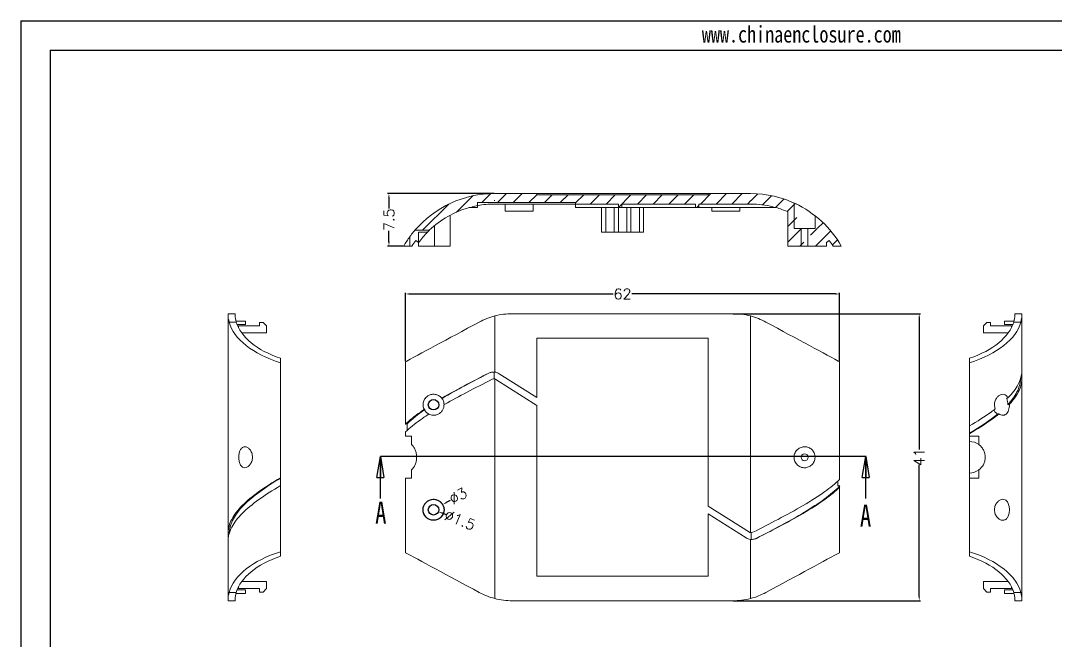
# Model space of a CAD drawing. Header units: inches. Extents: x 1582 to 2189, y 327 to 504.
# Drawn here: x 1852.2 to 2000, y 415.4 to 503.9 of the extents above; entities that cross this region are included whole.
import ezdxf

# ---------------------------------------------------------------- set-up
doc = ezdxf.new("R2010")
doc.units = ezdxf.units.IN
doc.header["$LTSCALE"] = 15
doc.linetypes.add('CENTERX2', pattern=[101.6, 63.5, -12.7, 12.7, -12.7])
doc.layers.add('文字', color=81, linetype='Continuous')
doc.styles.add('SLDTEXTSTYLE0', font='TXT', dxfattribs={"width": 0.75})
doc.styles.get("Standard").update_dxf_attribs({"font": 'txt', "bigfont": 'gbcbig.shx'})
doc.styles.add('宋体', font='', dxfattribs={"width": 0.8, "height": 3.5})
doc.styles.get('宋体').set_extended_font_data('SimSun')
doc.dimstyles.new('2', dxfattribs={"dimtxt": 1.5, "dimasz": 0.6, "dimexe": 0.18, "dimexo": 0.0625, "dimgap": 0.09, "dimtad": 0, "dimdsep": 46, "dimtxsty": 'Standard', "dimcen": 0, "dimclrd": 3, "dimclre": 3, "dimadec": 0, "dimazin": 2, "dimtfac": 1, "dimtofl": 0, "dimtmove": 0, "dimatfit": 3, "dimfxl": 1, "dimtolj": 1, "dimtzin": 0, "dimarcsym": 0})
pattern_1 = [(45, (-161.5432, -66.0885), (-1.122532, 1.122532), [])]

# ---------------------------------------------------------------- blocks, each defined once
blk = doc.blocks.new('_CLOSED')
at = {"color": 0, "linetype": 'ByBlock', "lineweight": -2}
for p, q in [((-1, 0.166667), (0, 0)), ((-1, 0.166667), (-1, -0.166667)), ((0, 0), (-1, -0.166667)), ((0, 0), (-1, 0))]:
    blk.add_line(p, q, dxfattribs=at)
blk = doc.blocks.new('*D226')
at = {"color": 3, "lineweight": -2}
for p, q in [((1907.19, 455.24), (1907.19, 465.04)), ((1907.79, 464.86), (1936.85, 464.86)), ((1968.59, 464.86), (1939.53, 464.86)), ((1969.19, 455.24), (1969.19, 465.04))]:
    blk.add_line(p, q, dxfattribs=at)
at = {"color": 3}
for points in [[(1907.79, 464.96), (1907.79, 464.76), (1907.19, 464.86)], [(1968.59, 464.96), (1968.59, 464.76), (1969.19, 464.86)]]:
    blk.add_solid(points, dxfattribs=at)
at = {"layer": 'Defpoints', "color": 0}
for p in [(1969.19, 464.86), (1907.19, 455.17), (1969.19, 455.17)]:
    blk.add_point(p, dxfattribs=at)
at = {"color": 0, "insert": (1938.19, 464.86), "char_height": 1.5, "attachment_point": 5}
blk.add_mtext('\\A1;62', dxfattribs=at)
blk = doc.blocks.new('*D227')
at = {"color": 3, "lineweight": -2}
for p, q in [((1953.99, 462.04), (1980.75, 462.04)), ((1980.57, 461.44), (1980.57, 442.63)), ((1980.57, 421.64), (1980.57, 440.45)), ((1953.99, 421.04), (1980.75, 421.04))]:
    blk.add_line(p, q, dxfattribs=at)
at = {"color": 3}
for points in [[(1980.47, 461.44), (1980.67, 461.44), (1980.57, 462.04)], [(1980.47, 421.64), (1980.67, 421.64), (1980.57, 421.04)]]:
    blk.add_solid(points, dxfattribs=at)
at = {"layer": 'Defpoints', "color": 0}
for p in [(1953.93, 462.04), (1953.93, 421.04), (1980.57, 421.04)]:
    blk.add_point(p, dxfattribs=at)
at = {"color": 0, "insert": (1980.57, 441.54), "char_height": 1.5, "attachment_point": 5, "rotation": 90}
blk.add_mtext('\\A1;41', dxfattribs=at)
blk = doc.blocks.new('*D234')
at = {"color": 3, "lineweight": -2}
for p, q in [((1919.87, 479.21), (1904.64, 479.21)), ((1904.82, 478.61), (1904.82, 477.05)), ((1904.82, 472.31), (1904.82, 473.87)), ((1906.88, 471.71), (1904.64, 471.71))]:
    blk.add_line(p, q, dxfattribs=at)
at = {"color": 3}
for points in [[(1904.72, 478.61), (1904.92, 478.61), (1904.82, 479.21)], [(1904.72, 472.31), (1904.92, 472.31), (1904.82, 471.71)]]:
    blk.add_solid(points, dxfattribs=at)
at = {"layer": 'Defpoints', "color": 0}
for p in [(1904.82, 479.21), (1919.93, 479.21), (1906.94, 471.71)]:
    blk.add_point(p, dxfattribs=at)
at = {"color": 0, "insert": (1904.82, 475.46), "char_height": 1.5, "attachment_point": 5, "rotation": 90}
blk.add_mtext('\\A1;7.5', dxfattribs=at)
blk = doc.blocks.new('*D235')
at = {"color": 3, "lineweight": -2}
blk.add_line((1913.01, 433.33), (1912.45, 433.55), dxfattribs=at)
at = {"color": 3}
blk.add_solid([(1912.49, 433.64), (1912.41, 433.46), (1911.89, 433.77)], dxfattribs=at)
at = {"layer": 'Defpoints', "color": 0}
for p in [(1910.49, 434.31), (1911.89, 433.77)]:
    blk.add_point(p, dxfattribs=at)
at = {"color": 0, "insert": (1914.96, 432.57), "char_height": 1.5, "attachment_point": 5, "rotation": 338.743}
blk.add_mtext('\\A1;∅1.5', dxfattribs=at)
blk = doc.blocks.new('*D236')
at = {"color": 3, "lineweight": -2}
blk.add_line((1913.55, 435.36), (1913.02, 435.07), dxfattribs=at)
at = {"color": 3}
blk.add_solid([(1912.97, 435.15), (1913.07, 434.98), (1912.5, 434.77)], dxfattribs=at)
at = {"layer": 'Defpoints', "color": 0}
for p in [(1912.5, 434.77), (1909.88, 433.3)]:
    blk.add_point(p, dxfattribs=at)
at = {"color": 0, "insert": (1914.71, 436.02), "char_height": 1.5, "attachment_point": 5, "rotation": 29.3296}
blk.add_mtext('\\A1;∅3', dxfattribs=at)

msp = doc.modelspace()

# ---------------------------------------------------------------- hatches: boundary and pattern name
at = {"linetype": 'Continuous', "lineweight": 0}
h = msp.add_hatch(dxfattribs=at)
h.set_pattern_fill('ANSI31', color=4, scale=0.5, style=0)
h.set_pattern_definition(pattern_1)
edge = h.paths.add_edge_path(flags=0)
edge.add_line((1917.492, 477.906), (1931.492, 477.906))
edge.add_line((1931.492, 477.906), (1931.492, 477.706))
edge.add_line((1931.492, 477.706), (1937.591, 477.706))
edge.add_line((1937.591, 477.706), (1937.591, 477.206))
edge.add_line((1937.591, 477.206), (1938.091, 477.206))
edge.add_line((1938.091, 477.206), (1938.091, 477.706))
edge.add_line((1938.091, 477.706), (1948.591, 477.706))
edge.add_line((1948.591, 477.706), (1948.591, 477.206))
edge.add_line((1948.591, 477.206), (1949.091, 477.206))
edge.add_line((1949.091, 477.206), (1949.091, 477.706))
edge.add_line((1949.091, 477.706), (1956.451, 477.706))
edge.add_line((1956.451, 477.706), (1956.548, 477.706))
edge.add_arc((1956.451, 464.206), 13.5, 76.11179, 89.59074, ccw=False)
edge.add_line((1959.692, 477.311), (1959.692, 477.206))
edge.add_line((1959.692, 477.206), (1960.091, 477.206))
edge.add_arc((1956.451, 464.206), 13.5, 66.55625, 74.35753, ccw=False)
edge.add_line((1961.822, 476.592), (1961.822, 471.706))
edge.add_line((1961.822, 471.706), (1964.087, 471.706))
edge.add_line((1964.087, 471.706), (1964.087, 474.206))
edge.add_line((1964.087, 474.206), (1963.075, 474.206))
edge.add_line((1963.075, 474.206), (1963.075, 477.664))
edge.add_arc((1956.451, 464.206), 15, 63.79576, 90)
edge.add_line((1956.451, 479.206), (1950.442, 479.206))
edge.add_line((1950.442, 479.206), (1950.442, 479.006))
edge.add_line((1950.442, 479.006), (1925.942, 479.006))
edge.add_line((1925.942, 479.006), (1925.942, 479.206))
edge.add_line((1925.942, 479.206), (1919.932, 479.206))
edge.add_arc((1919.932, 464.206), 15, 90, 139.47772)
edge.add_line((1908.53, 473.952), (1910.59, 473.952))
edge.add_arc((1919.932, 464.206), 13.5, 105.64247, 133.78533, ccw=False)
edge.add_line((1916.292, 477.206), (1916.692, 477.206))
edge.add_line((1916.692, 477.206), (1916.692, 477.311))
edge.add_arc((1919.932, 464.206), 13.5, 100.41315, 103.88821, ccw=False)
edge.add_line((1917.492, 477.484), (1917.492, 477.906))
edge = h.paths.add_edge_path(flags=0)
edge.add_line((1919.932, 478.206), (1919.832, 478.206))
edge.add_arc((1919.932, 464.206), 14, 90, 90.40926, ccw=False)
edge = h.paths.add_edge_path(flags=0)
edge.add_line((1956.551, 478.206), (1956.451, 478.206))
edge.add_arc((1956.451, 464.206), 14, 89.59074, 90, ccw=False)
h = msp.add_hatch(dxfattribs=at)
h.set_pattern_fill('ANSI31', color=4, scale=0.5, style=0)
h.set_pattern_definition(pattern_1)
edge = h.paths.add_edge_path(flags=0)
edge.add_arc((1956.451, 464.206), 14, 32.39237, 36.38752, ccw=False)
edge.add_line((1968.273, 471.706), (1969.442, 471.706))
edge.add_arc((1956.451, 464.206), 15, 30, 50.14831)
edge.add_line((1966.063, 475.722), (1966.063, 474.206))
edge.add_line((1966.063, 474.206), (1965.051, 474.206))
edge.add_line((1965.051, 474.206), (1965.051, 471.706))
edge.add_line((1965.051, 471.706), (1967.319, 471.706))
edge.add_line((1967.319, 471.706), (1967.319, 472.215))
edge.add_line((1967.319, 472.215), (1967.721, 472.511))

# ---------------------------------------------------------------- linework, layer by layer
for p, q in [((1852.22, 503.888), (2102.521, 503.888)), ((1852.22, 503.888), (1852.22, 326.907)), ((1856.434, 499.674), (2098.307, 499.674)), ((1856.434, 499.674), (1856.434, 331.121))]:
    msp.add_line(p, q)
at = {"color": 7, "linetype": 'Continuous', "lineweight": 15}
for p, q in [((1925.942, 479.206), (1919.932, 479.206)), ((1925.942, 479.006), (1925.942, 479.206)), ((1950.442, 479.206), (1925.942, 479.206)), ((1950.442, 479.006), (1925.942, 479.006)), ((1950.442, 479.206), (1950.442, 479.006)), ((1956.451, 479.206), (1950.442, 479.206)), ((1917.492, 477.484), (1917.492, 477.906)), ((1931.492, 477.906), (1917.492, 477.906)), ((1917.492, 477.206), (1917.492, 477.484)), ((1919.832, 478.206), (1919.932, 478.206)), ((1919.932, 477.706), (1919.835, 477.706)), ((1919.932, 477.706), (1931.492, 477.706)), ((1921.442, 476.706), (1921.442, 477.706)), ((1925.442, 476.706), (1925.442, 477.706)), ((1931.492, 477.906), (1931.492, 477.706)), ((1937.591, 477.706), (1931.492, 477.706)), ((1931.492, 477.706), (1931.492, 477.206)), ((1937.591, 477.706), (1937.591, 477.206)), ((1948.591, 477.706), (1938.091, 477.706)), ((1938.091, 477.206), (1938.091, 477.706)), ((1948.591, 477.706), (1948.591, 477.206)), ((1956.451, 477.706), (1949.091, 477.706)), ((1949.091, 477.206), (1949.091, 477.706)), ((1956.451, 478.206), (1956.551, 478.206)), ((1956.451, 477.706), (1956.548, 477.706)), ((1962.697, 474.206), (1962.697, 477.844)), ((1913.564, 471.706), (1913.564, 476.108)), ((1916.292, 477.206), (1916.692, 477.206)), ((1916.692, 477.311), (1916.692, 477.206)), ((1917.492, 477.206), (1916.692, 477.206)), ((1921.442, 476.706), (1925.442, 476.706)), ((1937.591, 477.206), (1931.492, 477.206)), ((1935.192, 473.706), (1935.192, 477.206)), ((1935.792, 477.206), (1935.792, 473.706)), ((1936.992, 477.206), (1936.992, 473.706)), ((1937.591, 477.206), (1938.091, 477.206)), ((1937.592, 477.206), (1937.592, 473.706)), ((1948.591, 477.206), (1938.091, 477.206)), ((1938.792, 477.206), (1938.792, 473.706)), ((1939.392, 477.206), (1939.392, 473.706)), ((1940.592, 477.206), (1940.592, 473.706)), ((1941.192, 473.706), (1941.192, 477.206)), ((1948.591, 477.206), (1949.091, 477.206)), ((1959.692, 477.206), (1949.091, 477.206)), ((1950.942, 476.706), (1950.942, 477.206)), ((1954.942, 476.706), (1950.942, 476.706)), ((1954.942, 476.706), (1954.942, 477.206)), ((1959.692, 477.206), (1959.692, 477.311)), ((1959.692, 477.206), (1960.091, 477.206)), ((1961.822, 476.592), (1961.822, 471.706)), ((1965.686, 476.026), (1965.686, 474.206)), ((1911.32, 474.602), (1911.32, 471.706)), ((1908.53, 473.952), (1910.59, 473.952)), ((1910.34, 473.706), (1909.064, 473.706)), ((1909.064, 472.215), (1909.064, 473.706)), ((1935.792, 473.706), (1935.192, 473.706)), ((1935.792, 473.706), (1936.992, 473.706)), ((1937.592, 473.706), (1936.992, 473.706)), ((1937.592, 473.706), (1938.792, 473.706)), ((1939.392, 473.706), (1938.792, 473.706)), ((1939.392, 473.706), (1940.592, 473.706)), ((1941.192, 473.706), (1940.592, 473.706)), ((1962.697, 474.206), (1963.709, 474.206)), ((1963.709, 471.706), (1963.709, 474.206)), ((1963.709, 474.206), (1964.674, 474.206)), ((1964.674, 474.206), (1964.674, 471.706)), ((1964.674, 474.206), (1965.686, 474.206)), ((1907.81, 471.706), (1906.942, 471.706)), ((1908.11, 471.706), (1907.81, 471.706)), ((1908.662, 472.511), (1909.064, 472.215)), ((1909.064, 472.215), (1909.064, 471.706)), ((1909.064, 471.706), (1911.32, 471.706)), ((1911.32, 471.706), (1913.564, 471.706)), ((1961.822, 471.706), (1964.087, 471.706)), ((1963.709, 471.706), (1964.674, 471.706)), ((1964.674, 471.706), (1967.319, 471.706)), ((1967.721, 472.511), (1967.319, 472.215)), ((1967.319, 471.706), (1967.319, 472.215)), ((1968.273, 471.706), (1969.442, 471.706)), ((1881.836, 461.716), (1881.836, 462.039)), ((1881.836, 462.039), (1882.836, 462.039)), ((1881.836, 430.786), (1881.836, 461.716)), ((1882.836, 461.716), (1882.836, 462.039)), ((1919.932, 461.716), (1919.932, 453.699)), ((1953.928, 462.039), (1922.455, 462.039)), ((1956.451, 430.786), (1956.451, 461.716)), ((1994.245, 462.039), (1995.245, 462.039)), ((1994.245, 462.039), (1994.245, 461.716)), ((1995.245, 462.039), (1995.245, 461.716)), ((1995.245, 461.716), (1995.245, 453.699)), ((1883.014, 460.842), (1882.002, 460.842)), ((1884.336, 460.989), (1882.975, 460.989)), ((1884.336, 460.489), (1883.135, 460.489)), ((1883.336, 460.289), (1883.218, 460.289)), ((1883.336, 460.272), (1883.246, 460.273)), ((1886.336, 460.289), (1883.336, 460.289)), ((1884.336, 460.989), (1884.336, 460.489)), ((1886.336, 460.789), (1886.336, 460.289)), ((1886.336, 460.789), (1886.836, 460.789)), ((1887.336, 460.289), (1886.836, 460.789)), ((1887.336, 460.289), (1887.336, 459.289)), ((1990.245, 460.789), (1989.745, 460.289)), ((1989.745, 459.289), (1989.745, 460.289)), ((1990.745, 460.789), (1990.245, 460.789)), ((1990.745, 460.289), (1990.745, 460.789)), ((1990.745, 460.289), (1993.745, 460.289)), ((1992.745, 460.989), (1992.745, 460.489)), ((1992.745, 460.989), (1994.106, 460.989)), ((1992.745, 460.489), (1993.946, 460.489)), ((1993.735, 460.068), (1993.745, 460.168)), ((1993.863, 460.289), (1993.745, 460.289)), ((1995.08, 460.842), (1994.068, 460.842)), ((1887.336, 459.289), (1883.8, 459.289)), ((1925.942, 458.539), (1925.942, 450.066)), ((1950.442, 458.539), (1925.942, 458.539)), ((1950.442, 434.562), (1950.442, 458.539)), ((1989.745, 459.289), (1993.282, 459.289)), ((1889.336, 455.039), (1889.336, 455.669)), ((1987.745, 455.669), (1987.745, 455.039)), ((1889.336, 455.039), (1889.336, 438.605)), ((1987.745, 446.023), (1987.745, 455.039)), ((1919.833, 452.812), (1919.833, 453.704)), ((1919.833, 452.811), (1919.833, 452.735)), ((1919.932, 452.721), (1919.932, 421.363)), ((1920.072, 452.66), (1925.942, 448.945)), ((1925.942, 450.066), (1920.552, 453.477)), ((1995.244, 452.737), (1995.044, 452.736)), ((1995.245, 452.721), (1995.245, 453.477)), ((1995.245, 452.721), (1995.245, 421.363)), ((1925.942, 448.945), (1925.942, 424.539)), ((1907.423, 446.329), (1907.423, 445.367)), ((1907.192, 444.539), (1907.192, 445.148)), ((1987.745, 446.023), (1987.745, 444.961)), ((1987.745, 444.539), (1987.745, 444.902)), ((1907.192, 444.539), (1908.06, 444.539)), ((1908.06, 444.539), (1908.06, 443.35)), ((1987.745, 444.539), (1989.081, 444.539)), ((1987.745, 443.789), (1987.745, 444.539)), ((1987.745, 443.789), (1987.745, 439.289)), ((1989.081, 444.539), (1989.081, 443.35)), ((1908.06, 439.728), (1908.06, 438.539)), ((1987.745, 438.539), (1987.745, 439.289)), ((1989.081, 439.728), (1989.081, 438.539)), ((1889.336, 437.484), (1889.336, 438.546)), ((1889.336, 437.484), (1889.336, 428.039)), ((1908.06, 438.539), (1907.192, 438.539)), ((1968.96, 437.425), (1968.96, 438.142)), ((1987.745, 428.039), (1987.745, 438.539)), ((1989.081, 438.539), (1987.745, 438.539)), ((1956.311, 430.847), (1950.442, 434.562)), ((1950.442, 424.539), (1950.442, 433.441)), ((1950.442, 433.441), (1955.831, 430.03)), ((1881.836, 430.786), (1881.836, 430.03)), ((1881.837, 430.77), (1882.037, 430.771)), ((1956.55, 430.696), (1956.55, 430.772)), ((1956.55, 429.803), (1956.55, 430.696)), ((1881.836, 421.363), (1881.836, 429.809)), ((1956.451, 421.363), (1956.451, 429.809)), ((1889.336, 428.039), (1889.336, 427.409)), ((1987.745, 427.409), (1987.745, 428.039)), ((1925.942, 424.539), (1950.442, 424.539)), ((1883.336, 422.789), (1883.218, 422.789)), ((1883.336, 422.806), (1883.246, 422.806)), ((1886.336, 422.789), (1883.336, 422.789)), ((1887.336, 423.789), (1883.8, 423.789)), ((1886.336, 422.289), (1886.336, 422.789)), ((1886.836, 422.289), (1887.336, 422.789)), ((1887.336, 422.789), (1887.336, 423.789)), ((1989.745, 423.789), (1989.745, 422.789)), ((1989.745, 423.789), (1993.282, 423.789)), ((1989.745, 422.789), (1990.245, 422.289)), ((1990.745, 422.789), (1990.745, 422.289)), ((1990.745, 422.789), (1993.745, 422.789)), ((1993.745, 422.91), (1993.735, 423.01)), ((1993.839, 422.806), (1993.745, 422.806)), ((1993.863, 422.789), (1993.745, 422.789)), ((1881.836, 421.039), (1881.836, 421.363)), ((1882.002, 422.236), (1883.014, 422.236)), ((1882.836, 421.039), (1882.836, 421.363)), ((1884.336, 422.089), (1882.975, 422.089)), ((1884.336, 422.589), (1883.135, 422.589)), ((1884.336, 422.089), (1884.336, 422.589)), ((1886.336, 422.289), (1886.836, 422.289)), ((1990.745, 422.289), (1990.245, 422.289)), ((1992.745, 422.589), (1993.946, 422.589)), ((1992.745, 422.089), (1992.745, 422.589)), ((1992.745, 422.089), (1994.106, 422.089)), ((1994.068, 422.236), (1995.08, 422.236)), ((1994.245, 421.363), (1994.245, 421.039)), ((1995.245, 421.363), (1995.245, 421.039)), ((1882.836, 421.039), (1881.836, 421.039)), ((1953.928, 421.039), (1922.455, 421.039)), ((1995.245, 421.039), (1994.245, 421.039))]:
    msp.add_line(p, q, dxfattribs=at)
at = {"color": 4, "linetype": 'Continuous', "lineweight": 0}
msp.add_line((1907.81, 471.706), (1907.81, 473.042), dxfattribs=at)
at = {"color": 1, "linetype": 'CENTERX2', "lineweight": 30}
msp.add_line((1973.013, 441.671), (1903.614, 441.671), dxfattribs=at)
at = {"color": 7, "linetype": 'Continuous', "lineweight": 30}
for p, q in [((1903.614, 435.671), (1903.614, 441.671)), ((1972.935, 435.671), (1972.935, 441.671))]:
    msp.add_line(p, q, dxfattribs=at)
at = {"color": 7, "linetype": 'Continuous', "lineweight": 15, "flags": 128}
for points in [[(1907.192, 446.269), (1907.192, 455.174), (1907.383, 455.277), (1907.864, 455.536), (1908.383, 455.816), (1908.939, 456.115), (1909.529, 456.433), (1910.152, 456.769), (1910.806, 457.121), (1911.488, 457.489), (1912.198, 457.871), (1912.931, 458.267), (1913.687, 458.674), (1914.462, 459.092), (1915.255, 459.519), (1916.062, 459.954), (1916.882, 460.396), (1917.711, 460.842)], [(1958.672, 460.842), (1959.501, 460.396), (1960.321, 459.954), (1961.128, 459.519), (1961.921, 459.092), (1962.696, 458.674), (1963.452, 458.267), (1964.186, 457.871), (1964.895, 457.489), (1965.577, 457.121), (1966.231, 456.769), (1966.854, 456.433), (1967.444, 456.115), (1968, 455.816), (1968.519, 455.536), (1969, 455.277), (1969.192, 455.174), (1969.192, 438.359)], [(1907.192, 438.539), (1907.192, 427.904), (1907.383, 427.801), (1907.864, 427.542), (1908.383, 427.262), (1908.939, 426.963), (1909.529, 426.645), (1910.152, 426.309), (1910.806, 425.957), (1911.488, 425.589), (1912.198, 425.207), (1912.931, 424.812), (1913.687, 424.404), (1914.462, 423.987), (1915.255, 423.559), (1916.062, 423.124), (1916.882, 422.683), (1917.711, 422.236)], [(1958.672, 422.236), (1959.501, 422.683), (1960.321, 423.124), (1961.128, 423.559), (1961.921, 423.987), (1962.696, 424.404), (1963.452, 424.812), (1964.186, 425.207), (1964.895, 425.589), (1965.577, 425.957), (1966.231, 426.309), (1966.854, 426.645), (1967.444, 426.963), (1968, 427.262), (1968.519, 427.542), (1969, 427.801), (1969.192, 427.904), (1969.192, 437.484)]]:
    msp.add_lwpolyline(points, dxfattribs=at)
at = {"color": 8, "linetype": 'Continuous', "lineweight": 15, "flags": 128}
for points in [[(1995.245, 453.477), (1995.222, 453.477), (1995.205, 453.476)], [(1881.836, 430.03), (1881.86, 430.031), (1881.876, 430.031)]]:
    msp.add_lwpolyline(points, dxfattribs=at)
for centre, radius in [((1911.192, 449.039), 0.75), ((1911.192, 434.039), 1.5), ((1911.192, 434.039), 0.75)]:
    msp.add_circle(centre, radius)
at = {"color": 7, "linetype": 'Continuous', "lineweight": 15}
msp.add_circle((1964.192, 441.539), 0.5, dxfattribs=at)
for centre, radius, start, end in [((1919.932, 464.206), 15, 90, 139.47772), ((1956.451, 464.206), 15, 63.79576, 90), ((1919.932, 464.206), 13.5, 100.41315, 103.88821), ((1919.932, 464.206), 13.5, 90.40926, 100.41315), ((1919.932, 464.206), 14, 90, 90.40926), ((1956.451, 464.206), 14, 89.59074, 90), ((1956.451, 464.206), 13.5, 76.11179, 89.59074), ((1956.451, 464.206), 15, 30, 64.76837), ((1919.932, 464.206), 13.5, 105.64247, 133.78533), ((1956.451, 464.206), 13.5, 66.55625, 74.35753), ((1919.932, 464.206), 15, 143.9113, 150), ((1919.932, 464.206), 13.5, 135.27509, 143.61248), ((1956.451, 464.206), 14, 32.39237, 36.38752), ((1922.455, 452.039), 10, 90, 104.61259), ((1953.928, 452.039), 10, 75.38741, 90), ((1987.745, 441.539), 2.25, 53.58851, 90), ((1987.745, 441.539), 2.25, 270, 306.41149), ((1922.455, 431.039), 10, 255.38741, 270), ((1953.928, 431.039), 10, 270, 284.61259)]:
    msp.add_arc(centre, radius, start, end, dxfattribs=at)
for centre, major_axis, start_param, end_param in [((1896.836, 462.039), (15, 0), 3.290199, 4.1887902), ((1896.836, 462.039), (14, 0), 3.3009014, 4.1470356), ((1980.245, 462.039), (15, 0), 5.2359878, 6.134579), ((1980.245, 462.039), (14, 0), 5.2777424, 6.1238766), ((1896.836, 421.039), (15, 0), 2.0943951, 2.9929863), ((1896.836, 421.039), (14, 0), 2.1361498, 2.982284), ((1980.245, 421.039), (15, 0), 0.1486063, 1.0471976), ((1980.245, 421.039), (14, 0), 0.1593087, 1.0054429)]:
    msp.add_ellipse(centre, major_axis=major_axis, ratio=0.5388603, start_param=start_param, end_param=end_param, dxfattribs=at)
for points, knots in [([(1908.53, 473.952), (1908.521, 473.942), (1908.494, 473.91), (1908.411, 473.812), (1908.354, 473.744), (1908.223, 473.582), (1908.147, 473.487), (1907.985, 473.278), (1907.9, 473.164), (1907.81, 473.042)], [0, 0, 0, 0, 0.25, 0.25, 0.5, 0.5, 0.75, 0.75, 1, 1, 1, 1]), ([(1910.59, 473.952), (1910.581, 473.943), (1910.552, 473.915), (1910.466, 473.831), (1910.407, 473.774), (1910.34, 473.706)], [0, 0, 0, 0, 0.5, 0.5, 1, 1, 1, 1]), ([(1883.337, 460.168), (1883.338, 460.129), (1883.34, 460.087), (1883.351, 460.017), (1883.352, 460.011)], [0, 0, 0, 0, 0.91784842, 1, 1, 1, 1]), ([(1993.839, 460.273), (1993.82, 460.273), (1993.789, 460.272), (1993.757, 460.272), (1993.745, 460.272)], [0, 0, 0, 0, 0.6161026, 1, 1, 1, 1]), ([(1919.073, 453.548), (1919.205, 453.615), (1919.344, 453.661), (1919.635, 453.713), (1919.784, 453.717), (1919.932, 453.699)], [0, 0, 0, 0, 0.5, 0.5, 1, 1, 1, 1]), ([(1995.22, 453.548), (1995.228, 453.615), (1995.234, 453.661), (1995.243, 453.713), (1995.245, 453.717), (1995.245, 453.699)], [0, 0, 0, 0, 0.5, 0.5, 1, 1, 1, 1]), ([(1912.453, 450.015), (1913.559, 450.662), (1914.746, 451.309), (1916.988, 452.486), (1918.027, 453.017), (1919.073, 453.548)], [0.03033191, 0.03033191, 0.03033191, 0.03033191, 0.18315075, 0.18315075, 0.30859897, 0.30859897, 0.30859897, 0.30859897]), ([(1919.071, 453.541), (1917.916, 452.947), (1916.769, 452.352), (1914.554, 451.164), (1913.485, 450.57), (1912.486, 449.976)], [0, 0, 0, 0, 0.5, 0.5, 1, 1, 1, 1]), ([(1919.579, 452.683), (1918.363, 452.067), (1917.15, 451.451), (1914.879, 450.257), (1913.815, 449.68), (1912.813, 449.103)], [0.70247822, 0.70247822, 0.70247822, 0.70247822, 0.85082091, 0.85082091, 0.98969951, 0.98969951, 0.98969951, 0.98969951]), ([(1919.071, 453.541), (1919.071, 453.541), (1919.071, 453.542), (1919.071, 453.543), (1919.071, 453.543), (1919.071, 453.544), (1919.072, 453.544), (1919.072, 453.545), (1919.072, 453.547), (1919.073, 453.548)], [0, 0, 0, 0, 0.00005018763, 0.00005018763, 0.00005018763, 0.00010037527, 0.00010037527, 0.00010037527, 0.00020058632, 0.00020058632, 0.00020058632, 0.00020058632]), ([(1919.932, 453.699), (1920.043, 453.685), (1920.15, 453.66), (1920.357, 453.586), (1920.458, 453.537), (1920.552, 453.477)], [0, 0, 0, 0, 0.5, 0.5, 1, 1, 1, 1]), ([(1993.221, 449.048), (1993.788, 449.654), (1994.231, 450.259), (1994.843, 451.47), (1995.013, 452.075), (1995.041, 452.681)], [0, 0, 0, 0, 0.5, 0.5, 1, 1, 1, 1]), ([(1993.247, 450.015), (1993.884, 450.662), (1994.378, 451.309), (1994.99, 452.486), (1995.16, 453.017), (1995.22, 453.548)], [0.03033191, 0.03033191, 0.03033191, 0.03033191, 0.18315075, 0.18315075, 0.30859897, 0.30859897, 0.30859897, 0.30859897]), ([(1995.241, 452.683), (1995.212, 452.067), (1995.035, 451.451), (1994.414, 450.257), (1993.988, 449.68), (1993.448, 449.103)], [0.70247822, 0.70247822, 0.70247822, 0.70247822, 0.85082091, 0.85082091, 0.98969951, 0.98969951, 0.98969951, 0.98969951]), ([(1995.241, 452.683), (1995.224, 452.683), (1995.207, 452.683), (1995.191, 452.683), (1995.174, 452.682), (1995.157, 452.682), (1995.14, 452.682), (1995.107, 452.682), (1995.074, 452.681), (1995.041, 452.681)], [0, 0, 0, 0, 0.00005018763, 0.00005018763, 0.00005018763, 0.00010037526, 0.00010037526, 0.00010037526, 0.00020008047, 0.00020008047, 0.00020008047, 0.00020008047]), ([(1995.245, 453.699), (1995.245, 453.685), (1995.245, 453.66), (1995.245, 453.586), (1995.245, 453.537), (1995.245, 453.477)], [0, 0, 0, 0, 0.5, 0.5, 1, 1, 1, 1]), ([(1912.33, 450.015), (1912.208, 450.158), (1912.063, 450.273), (1911.755, 450.44), (1911.59, 450.495), (1911.262, 450.547), (1911.095, 450.545), (1910.777, 450.49), (1910.622, 450.436), (1910.335, 450.281), (1910.201, 450.179), (1910.025, 449.986), (1909.972, 449.917), (1909.875, 449.763), (1909.832, 449.679), (1909.727, 449.414), (1909.688, 449.214), (1909.695, 448.814), (1909.741, 448.614), (1909.816, 448.441)], [0, 0, 0, 0, 0.125, 0.125, 0.25, 0.25, 0.375, 0.375, 0.5, 0.5, 0.625, 0.625, 0.6875, 0.6875, 0.75, 0.75, 0.875, 0.875, 1, 1, 1, 1]), ([(1912.33, 450.015), (1912.333, 450.012), (1912.336, 450.009), (1912.339, 450.006), (1912.341, 450.002), (1912.344, 449.999), (1912.347, 449.996), (1912.352, 449.989), (1912.358, 449.983), (1912.363, 449.976)], [0, 0, 0, 0, 0.00005455624, 0.00005455624, 0.00005455624, 0.00010911247, 0.00010911247, 0.00010911247, 0.00021822747, 0.00021822747, 0.00021822747, 0.00021822747]), ([(1912.692, 449.048), (1912.69, 449.221), (1912.66, 449.389), (1912.546, 449.706), (1912.463, 449.851), (1912.363, 449.976)], [0, 0, 0, 0, 0.5, 0.5, 1, 1, 1, 1]), ([(1993.247, 450.015), (1993.177, 450.158), (1993.091, 450.273), (1992.9, 450.44), (1992.794, 450.495), (1992.573, 450.547), (1992.456, 450.545), (1992.223, 450.49), (1992.103, 450.436), (1991.876, 450.281), (1991.765, 450.179), (1991.615, 449.986), (1991.568, 449.917), (1991.484, 449.763), (1991.445, 449.679), (1991.351, 449.414), (1991.316, 449.214), (1991.322, 448.814), (1991.364, 448.614), (1991.431, 448.441)], [0, 0, 0, 0, 0.125, 0.125, 0.25, 0.25, 0.375, 0.375, 0.5, 0.5, 0.625, 0.625, 0.6875, 0.6875, 0.75, 0.75, 0.875, 0.875, 1, 1, 1, 1]), ([(1993.247, 450.015), (1993.23, 450.012), (1993.212, 450.009), (1993.194, 450.006), (1993.177, 450.002), (1993.159, 449.999), (1993.141, 449.996), (1993.106, 449.989), (1993.071, 449.983), (1993.035, 449.976)], [0, 0, 0, 0, 0.00005455624, 0.00005455624, 0.00005455624, 0.00010911247, 0.00010911247, 0.00010911247, 0.00021822747, 0.00021822747, 0.00021822747, 0.00021822747]), ([(1993.221, 449.048), (1993.22, 449.221), (1993.204, 449.389), (1993.14, 449.706), (1993.094, 449.851), (1993.035, 449.976)], [0, 0, 0, 0, 0.5, 0.5, 1, 1, 1, 1]), ([(1907.192, 446.269), (1907.793, 446.846), (1908.504, 447.423), (1909.512, 448.147), (1909.723, 448.294), (1909.939, 448.441)], [0.45206489, 0.45206489, 0.45206489, 0.45206489, 0.58842779, 0.58842779, 0.62312054, 0.62312054, 0.62312054, 0.62312054]), ([(1909.848, 448.371), (1909.844, 448.38), (1909.839, 448.39), (1909.835, 448.399), (1909.832, 448.406), (1909.829, 448.413), (1909.825, 448.42), (1909.822, 448.427), (1909.819, 448.434), (1909.816, 448.441)], [0, 0, 0, 0, 0.0001003759, 0.0001003759, 0.0001003759, 0.00017619068, 0.00017619068, 0.00017619068, 0.00025200751, 0.00025200751, 0.00025200751, 0.00025200751]), ([(1909.848, 448.371), (1909.887, 448.294), (1909.932, 448.22), (1910.03, 448.087), (1910.083, 448.026), (1910.252, 447.859), (1910.38, 447.769), (1910.514, 447.701)], [0, 0, 0, 0, 0.25, 0.25, 0.5, 0.5, 1, 1, 1, 1]), ([(1910.446, 447.738), (1910.553, 447.676), (1910.666, 447.629), (1910.9, 447.563), (1911.019, 447.544), (1911.263, 447.536), (1911.389, 447.547), (1911.633, 447.6), (1911.753, 447.642), (1911.987, 447.761), (1912.099, 447.837), (1912.303, 448.022), (1912.395, 448.132), (1912.545, 448.376), (1912.604, 448.514), (1912.68, 448.801), (1912.697, 448.953), (1912.69, 449.103)], [0, 0, 0, 0, 0.125, 0.125, 0.25, 0.25, 0.375, 0.375, 0.5, 0.5, 0.625, 0.625, 0.75, 0.75, 0.875, 0.875, 1, 1, 1, 1]), ([(1987.745, 446.023), (1988.871, 446.682), (1989.913, 447.341), (1991.039, 448.147), (1991.238, 448.294), (1991.431, 448.441)], [0.43264766, 0.43264766, 0.43264766, 0.43264766, 0.58842779, 0.58842779, 0.62312054, 0.62312054, 0.62312054, 0.62312054]), ([(1991.231, 448.293), (1991.239, 448.277), (1991.286, 448.182), (1991.392, 448.031), (1991.562, 447.842), (1991.691, 447.751), (1991.762, 447.701)], [0, 0, 0, 0, 0.0602104, 0.3458446, 0.6396567, 1, 1, 1, 1]), ([(1991.964, 447.738), (1992.049, 447.676), (1992.137, 447.629), (1992.313, 447.563), (1992.401, 447.544), (1992.573, 447.536), (1992.659, 447.547), (1992.821, 447.6), (1992.899, 447.642), (1993.045, 447.761), (1993.112, 447.837), (1993.232, 448.022), (1993.285, 448.132), (1993.369, 448.376), (1993.401, 448.514), (1993.442, 448.801), (1993.451, 448.953), (1993.448, 449.103)], [0, 0, 0, 0, 0.125, 0.125, 0.25, 0.25, 0.375, 0.375, 0.5, 0.5, 0.625, 0.625, 0.75, 0.75, 0.875, 0.875, 1, 1, 1, 1]), ([(1993.221, 449.048), (1993.253, 449.056), (1993.286, 449.064), (1993.318, 449.072), (1993.34, 449.077), (1993.362, 449.083), (1993.383, 449.088), (1993.405, 449.093), (1993.426, 449.098), (1993.448, 449.103)], [0, 0, 0, 0, 0.00010037567, 0.00010037567, 0.00010037567, 0.00016690258, 0.00016690258, 0.00016690258, 0.00023343035, 0.00023343035, 0.00023343035, 0.00023343035]), ([(1910.568, 447.738), (1910.127, 447.452), (1909.706, 447.165), (1908.504, 446.302), (1907.793, 445.725), (1907.192, 445.148)], [0.36542729, 0.36542729, 0.36542729, 0.36542729, 0.43428431, 0.43428431, 0.57315339, 0.57315339, 0.57315339, 0.57315339]), ([(1907.423, 446.329), (1907.391, 446.321), (1907.358, 446.312), (1907.326, 446.304), (1907.303, 446.298), (1907.281, 446.292), (1907.259, 446.287), (1907.236, 446.281), (1907.214, 446.275), (1907.192, 446.269)], [0, 0, 0, 0, 0.00010037536, 0.00010037536, 0.00010037536, 0.000169676, 0.000169676, 0.000169676, 0.00023897687, 0.00023897687, 0.00023897687, 0.00023897687]), ([(1991.963, 447.738), (1991.611, 447.452), (1991.234, 447.165), (1989.913, 446.22), (1988.871, 445.561), (1987.745, 444.902)], [0.36542729, 0.36542729, 0.36542729, 0.36542729, 0.43428431, 0.43428431, 0.59292748, 0.59292748, 0.59292748, 0.59292748]), ([(1991.963, 447.738), (1991.93, 447.731), (1991.896, 447.725), (1991.862, 447.719), (1991.846, 447.716), (1991.829, 447.713), (1991.812, 447.71), (1991.795, 447.707), (1991.779, 447.704), (1991.762, 447.701)], [0, 0, 0, 0, 0.00010796018, 0.00010796018, 0.00010796018, 0.00016194829, 0.00016194829, 0.00016194829, 0.00021593907, 0.00021593907, 0.00021593907, 0.00021593907]), ([(1987.745, 444.902), (1987.745, 444.91), (1987.745, 444.918), (1987.745, 444.927), (1987.745, 444.932), (1987.745, 444.938), (1987.745, 444.944), (1987.745, 444.95), (1987.745, 444.956), (1987.745, 444.961)], [0, 0, 0, 0, 0.00010037535, 0.00010037535, 0.00010037535, 0.00016967599, 0.00016967599, 0.00016967599, 0.00023897688, 0.00023897688, 0.00023897688, 0.00023897688]), ([(1885.326, 441.539), (1885.326, 441.648), (1885.316, 441.755), (1885.278, 441.962), (1885.25, 442.063), (1885.182, 442.249), (1885.14, 442.337), (1885.049, 442.495), (1885, 442.567), (1884.842, 442.76), (1884.726, 442.859), (1884.488, 442.996), (1884.368, 443.033), (1884.133, 443.044), (1884.02, 443.016), (1883.864, 442.923), (1883.813, 442.882), (1883.719, 442.785), (1883.676, 442.728), (1883.595, 442.596), (1883.558, 442.52), (1883.494, 442.355), (1883.467, 442.267), (1883.422, 442.076), (1883.405, 441.973), (1883.382, 441.764), (1883.375, 441.656), (1883.375, 441.439), (1883.38, 441.332), (1883.402, 441.121), (1883.419, 441.018), (1883.463, 440.826), (1883.49, 440.734), (1883.554, 440.568), (1883.59, 440.492), (1883.711, 440.29), (1883.806, 440.191), (1884.017, 440.063), (1884.131, 440.035), (1884.365, 440.044), (1884.486, 440.082), (1884.724, 440.218), (1884.839, 440.315), (1884.998, 440.509), (1885.048, 440.581), (1885.139, 440.739), (1885.181, 440.827), (1885.284, 441.107), (1885.326, 441.321), (1885.326, 441.539)], [0, 0, 0, 0, 0.03125, 0.03125, 0.0625, 0.0625, 0.09375, 0.09375, 0.125, 0.125, 0.1875, 0.1875, 0.25, 0.25, 0.3125, 0.3125, 0.34375, 0.34375, 0.375, 0.375, 0.40625, 0.40625, 0.4375, 0.4375, 0.46875, 0.46875, 0.5, 0.5, 0.53125, 0.53125, 0.5625, 0.5625, 0.59375, 0.59375, 0.625, 0.625, 0.6875, 0.6875, 0.75, 0.75, 0.8125, 0.8125, 0.875, 0.875, 0.90625, 0.90625, 0.9375, 0.9375, 1, 1, 1, 1]), ([(1908.06, 439.728), (1908.249, 439.919), (1908.428, 440.172), (1908.63, 440.636), (1908.685, 440.806), (1908.762, 441.161), (1908.783, 441.351), (1908.783, 441.724), (1908.762, 441.914), (1908.686, 442.27), (1908.63, 442.44), (1908.496, 442.75), (1908.416, 442.892), (1908.246, 443.144), (1908.155, 443.254), (1908.06, 443.35)], [0, 0, 0, 0, 0.25, 0.25, 0.375, 0.375, 0.5, 0.5, 0.625, 0.625, 0.75, 0.75, 0.875, 0.875, 1, 1, 1, 1]), ([(1965.692, 441.539), (1965.692, 441.648), (1965.68, 441.755), (1965.635, 441.962), (1965.601, 442.063), (1965.517, 442.249), (1965.466, 442.337), (1965.351, 442.495), (1965.288, 442.567), (1965.083, 442.76), (1964.927, 442.859), (1964.592, 442.996), (1964.416, 443.033), (1964.054, 443.044), (1963.871, 443.016), (1963.605, 442.923), (1963.517, 442.882), (1963.35, 442.785), (1963.271, 442.728), (1963.122, 442.596), (1963.052, 442.52), (1962.929, 442.355), (1962.876, 442.267), (1962.787, 442.076), (1962.752, 441.973), (1962.705, 441.764), (1962.692, 441.656), (1962.691, 441.439), (1962.702, 441.332), (1962.747, 441.121), (1962.781, 441.018), (1962.868, 440.826), (1962.921, 440.734), (1963.044, 440.568), (1963.112, 440.492), (1963.337, 440.29), (1963.508, 440.191), (1963.865, 440.063), (1964.049, 440.035), (1964.412, 440.044), (1964.59, 440.082), (1964.924, 440.218), (1965.079, 440.315), (1965.286, 440.509), (1965.349, 440.581), (1965.464, 440.739), (1965.516, 440.827), (1965.642, 441.107), (1965.692, 441.321), (1965.692, 441.539)], [0, 0, 0, 0, 0.03125, 0.03125, 0.0625, 0.0625, 0.09375, 0.09375, 0.125, 0.125, 0.1875, 0.1875, 0.25, 0.25, 0.3125, 0.3125, 0.34375, 0.34375, 0.375, 0.375, 0.40625, 0.40625, 0.4375, 0.4375, 0.46875, 0.46875, 0.5, 0.5, 0.53125, 0.53125, 0.5625, 0.5625, 0.59375, 0.59375, 0.625, 0.625, 0.6875, 0.6875, 0.75, 0.75, 0.8125, 0.8125, 0.875, 0.875, 0.90625, 0.90625, 0.9375, 0.9375, 1, 1, 1, 1]), ([(1989.081, 439.728), (1989.339, 439.919), (1989.566, 440.172), (1989.813, 440.636), (1989.88, 440.806), (1989.971, 441.161), (1989.995, 441.351), (1989.995, 441.724), (1989.971, 441.914), (1989.881, 442.27), (1989.814, 442.44), (1989.65, 442.75), (1989.551, 442.892), (1989.331, 443.144), (1989.211, 443.254), (1989.081, 443.35)], [0, 0, 0, 0, 0.25, 0.25, 0.375, 0.375, 0.5, 0.5, 0.625, 0.625, 0.75, 0.75, 0.875, 0.875, 1, 1, 1, 1]), ([(1881.84, 430.824), (1881.869, 431.44), (1882.046, 432.057), (1882.71, 433.332), (1883.217, 433.991), (1884.525, 435.31), (1885.326, 435.969), (1887.169, 437.287), (1888.21, 437.946), (1889.336, 438.605)], [0.12684515, 0.12684515, 0.12684515, 0.12684515, 0.33096067, 0.33096067, 0.54924938, 0.54924938, 0.7675381, 0.7675381, 0.98582681, 0.98582681, 0.98582681, 0.98582681]), ([(1889.336, 437.484), (1888.21, 436.825), (1887.169, 436.166), (1885.326, 434.848), (1884.525, 434.188), (1883.217, 432.87), (1882.71, 432.211), (1882.091, 431.021), (1881.921, 430.49), (1881.861, 429.959)], [0.04145461, 0.04145461, 0.04145461, 0.04145461, 0.25435926, 0.25435926, 0.4672639, 0.4672639, 0.68016855, 0.68016855, 0.85161858, 0.85161858, 0.85161858, 0.85161858]), ([(1889.336, 438.546), (1888.257, 437.903), (1887.258, 437.259), (1885.487, 435.973), (1884.714, 435.329), (1883.444, 434.043), (1882.947, 433.4), (1882.26, 432.113), (1882.07, 431.47), (1882.041, 430.826)], [0, 0, 0, 0, 0.25, 0.25, 0.5, 0.5, 0.75, 0.75, 1, 1, 1, 1]), ([(1889.336, 438.605), (1889.336, 438.597), (1889.336, 438.589), (1889.336, 438.581), (1889.336, 438.575), (1889.336, 438.569), (1889.336, 438.563), (1889.336, 438.557), (1889.336, 438.552), (1889.336, 438.546)], [0, 0, 0, 0, 0.00010037535, 0.00010037535, 0.00010037535, 0.00016967599, 0.00016967599, 0.00016967599, 0.00023897688, 0.00023897688, 0.00023897688, 0.00023897688]), ([(1956.804, 430.824), (1958.02, 431.44), (1959.233, 432.057), (1961.66, 433.332), (1962.87, 433.991), (1965.119, 435.31), (1966.157, 435.969), (1967.879, 437.205), (1968.59, 437.782), (1969.192, 438.359)], [0.12684515, 0.12684515, 0.12684515, 0.12684515, 0.33096067, 0.33096067, 0.54924938, 0.54924938, 0.7675381, 0.7675381, 0.95861819, 0.95861819, 0.95861819, 0.95861819]), ([(1968.96, 437.425), (1968.992, 437.433), (1969.025, 437.442), (1969.057, 437.45), (1969.08, 437.456), (1969.102, 437.461), (1969.124, 437.467), (1969.147, 437.473), (1969.169, 437.479), (1969.192, 437.484)], [0, 0, 0, 0, 0.00010037536, 0.00010037536, 0.00010037536, 0.000169676, 0.000169676, 0.000169676, 0.00023897687, 0.00023897687, 0.00023897687, 0.00023897687]), ([(1969.192, 437.238), (1968.59, 436.661), (1967.879, 436.084), (1966.157, 434.848), (1965.119, 434.188), (1962.87, 432.87), (1961.66, 432.211), (1959.395, 431.021), (1958.356, 430.49), (1957.31, 429.959)], [0.06799213, 0.06799213, 0.06799213, 0.06799213, 0.25435926, 0.25435926, 0.4672639, 0.4672639, 0.68016855, 0.68016855, 0.85161858, 0.85161858, 0.85161858, 0.85161858]), ([(1957.313, 429.966), (1958.521, 430.588), (1959.72, 431.209), (1962.029, 432.453), (1963.139, 433.074), (1965.204, 434.317), (1966.159, 434.939), (1967.855, 436.182), (1968.597, 436.803), (1969.21, 437.425)], [0, 0, 0, 0, 0.25, 0.25, 0.5, 0.5, 0.75, 0.75, 1, 1, 1, 1]), ([(1912.692, 434.039), (1912.692, 434.15), (1912.679, 434.258), (1912.632, 434.471), (1912.597, 434.575), (1912.507, 434.768), (1912.452, 434.859), (1912.327, 435.025), (1912.257, 435.1), (1912.031, 435.299), (1911.86, 435.395), (1911.504, 435.518), (1911.322, 435.544), (1910.965, 435.533), (1910.79, 435.495), (1910.46, 435.361), (1910.308, 435.266), (1910.033, 435.01), (1909.914, 434.852), (1909.742, 434.478), (1909.692, 434.261), (1909.691, 433.932), (1909.704, 433.821), (1909.75, 433.611), (1909.784, 433.509), (1909.87, 433.322), (1909.922, 433.235), (1910.037, 433.076), (1910.1, 433.006), (1910.237, 432.878), (1910.311, 432.822), (1910.464, 432.725), (1910.543, 432.684), (1910.791, 432.583), (1910.966, 432.545), (1911.234, 432.537), (1911.325, 432.542), (1911.505, 432.569), (1911.594, 432.591), (1911.857, 432.682), (1912.03, 432.78), (1912.256, 432.977), (1912.327, 433.053), (1912.452, 433.219), (1912.506, 433.308), (1912.596, 433.502), (1912.632, 433.606), (1912.679, 433.818), (1912.692, 433.928), (1912.692, 434.039)], [0, 0, 0, 0, 0.03125, 0.03125, 0.0625, 0.0625, 0.09375, 0.09375, 0.125, 0.125, 0.1875, 0.1875, 0.25, 0.25, 0.3125, 0.3125, 0.375, 0.375, 0.4375, 0.4375, 0.5, 0.5, 0.53125, 0.53125, 0.5625, 0.5625, 0.59375, 0.59375, 0.625, 0.625, 0.65625, 0.65625, 0.6875, 0.6875, 0.75, 0.75, 0.78125, 0.78125, 0.8125, 0.8125, 0.875, 0.875, 0.90625, 0.90625, 0.9375, 0.9375, 0.96875, 0.96875, 1, 1, 1, 1]), ([(1993.449, 434.039), (1993.449, 434.15), (1993.442, 434.258), (1993.417, 434.471), (1993.397, 434.575), (1993.348, 434.768), (1993.317, 434.859), (1993.246, 435.025), (1993.205, 435.1), (1993.072, 435.299), (1992.967, 435.395), (1992.738, 435.518), (1992.615, 435.544), (1992.362, 435.533), (1992.233, 435.495), (1991.977, 435.361), (1991.854, 435.266), (1991.623, 435.01), (1991.519, 434.852), (1991.366, 434.478), (1991.319, 434.261), (1991.319, 433.932), (1991.33, 433.821), (1991.372, 433.611), (1991.403, 433.509), (1991.479, 433.322), (1991.525, 433.235), (1991.625, 433.076), (1991.679, 433.006), (1991.794, 432.878), (1991.855, 432.822), (1991.978, 432.725), (1992.041, 432.684), (1992.233, 432.583), (1992.363, 432.545), (1992.552, 432.537), (1992.616, 432.542), (1992.737, 432.569), (1992.796, 432.591), (1992.965, 432.682), (1993.071, 432.78), (1993.205, 432.977), (1993.246, 433.053), (1993.317, 433.219), (1993.347, 433.308), (1993.397, 433.502), (1993.416, 433.606), (1993.442, 433.818), (1993.449, 433.928), (1993.449, 434.039)], [0, 0, 0, 0, 0.03125, 0.03125, 0.0625, 0.0625, 0.09375, 0.09375, 0.125, 0.125, 0.1875, 0.1875, 0.25, 0.25, 0.3125, 0.3125, 0.375, 0.375, 0.4375, 0.4375, 0.5, 0.5, 0.53125, 0.53125, 0.5625, 0.5625, 0.59375, 0.59375, 0.625, 0.625, 0.65625, 0.65625, 0.6875, 0.6875, 0.75, 0.75, 0.78125, 0.78125, 0.8125, 0.8125, 0.875, 0.875, 0.90625, 0.90625, 0.9375, 0.9375, 0.96875, 0.96875, 1, 1, 1, 1]), ([(1881.84, 430.824), (1881.857, 430.824), (1881.874, 430.824), (1881.891, 430.825), (1881.907, 430.825), (1881.924, 430.825), (1881.941, 430.825), (1881.974, 430.826), (1882.007, 430.826), (1882.041, 430.826)], [0, 0, 0, 0, 0.00005018763, 0.00005018763, 0.00005018763, 0.00010037526, 0.00010037526, 0.00010037526, 0.00020008047, 0.00020008047, 0.00020008047, 0.00020008047]), ([(1881.836, 429.809), (1881.836, 429.822), (1881.836, 429.848), (1881.836, 429.922), (1881.836, 429.971), (1881.836, 430.03)], [0, 0, 0, 0, 0.5, 0.5, 1, 1, 1, 1]), ([(1881.861, 429.959), (1881.853, 429.892), (1881.847, 429.846), (1881.839, 429.795), (1881.836, 429.791), (1881.836, 429.809)], [0, 0, 0, 0, 0.5, 0.5, 1, 1, 1, 1]), ([(1956.451, 429.809), (1956.34, 429.822), (1956.233, 429.848), (1956.026, 429.922), (1955.925, 429.971), (1955.831, 430.03)], [0, 0, 0, 0, 0.5, 0.5, 1, 1, 1, 1]), ([(1957.31, 429.959), (1957.178, 429.892), (1957.039, 429.846), (1956.748, 429.795), (1956.599, 429.791), (1956.451, 429.809)], [0, 0, 0, 0, 0.5, 0.5, 1, 1, 1, 1]), ([(1956.55, 429.803), (1956.682, 429.796), (1956.813, 429.806), (1957.069, 429.861), (1957.195, 429.906), (1957.313, 429.966)], [0, 0, 0, 0, 0.5, 0.5, 1, 1, 1, 1]), ([(1957.313, 429.966), (1957.312, 429.966), (1957.312, 429.965), (1957.312, 429.965), (1957.312, 429.964), (1957.312, 429.964), (1957.311, 429.963), (1957.311, 429.962), (1957.311, 429.961), (1957.31, 429.959)], [0, 0, 0, 0, 0.00005018763, 0.00005018763, 0.00005018763, 0.00010037527, 0.00010037527, 0.00010037527, 0.00020058632, 0.00020058632, 0.00020058632, 0.00020058632]), ([(1883.352, 423.067), (1883.351, 423.062), (1883.34, 422.992), (1883.338, 422.949), (1883.337, 422.91)], [0, 0, 0, 0, 0.0712249, 1, 1, 1, 1]), ([(1994.068, 422.236), (1994.123, 422.049), (1994.168, 421.881), (1994.229, 421.587), (1994.245, 421.463), (1994.245, 421.363)], [0, 0, 0, 0, 0.5, 0.5, 1, 1, 1, 1])]:
    msp.add_open_spline(points, degree=3, knots=knots, dxfattribs=at)
for points in [[(1908.662, 472.511), (1908.476, 472.259), (1908.288, 471.986), (1908.11, 471.706)], [(1882.002, 460.842), (1881.896, 461.221), (1881.836, 461.513), (1881.836, 461.716)], [(1883.014, 460.842), (1882.901, 461.221), (1882.836, 461.512), (1882.836, 461.716)], [(1919.932, 461.716), (1919.153, 461.513), (1918.413, 461.221), (1917.711, 460.842)], [(1958.672, 460.842), (1957.97, 461.221), (1957.23, 461.513), (1956.451, 461.716)], [(1994.245, 461.716), (1994.245, 461.512), (1994.18, 461.221), (1994.068, 460.842)], [(1995.245, 461.716), (1995.245, 461.513), (1995.185, 461.221), (1995.08, 460.842)], [(1883.336, 460.272), (1883.336, 460.256), (1883.336, 460.228), (1883.336, 460.189)], [(1883.336, 460.189), (1883.336, 460.182), (1883.337, 460.175), (1883.337, 460.168)], [(1993.745, 460.189), (1993.745, 460.228), (1993.745, 460.256), (1993.745, 460.272)], [(1993.745, 460.168), (1993.745, 460.175), (1993.745, 460.182), (1993.745, 460.189)], [(1919.932, 452.721), (1919.814, 452.752), (1919.688, 452.739), (1919.579, 452.683)], [(1920.072, 452.66), (1920.028, 452.687), (1919.982, 452.708), (1919.932, 452.721)], [(1995.041, 452.681), (1995.043, 452.721), (1995.044, 452.74), (1995.045, 452.735)], [(1995.245, 452.721), (1995.245, 452.752), (1995.243, 452.739), (1995.241, 452.683)], [(1909.971, 448.371), (1908.991, 447.69), (1908.131, 447.01), (1907.423, 446.329)], [(1987.745, 444.961), (1989.278, 445.874), (1990.646, 446.788), (1991.762, 447.701)], [(1881.836, 430.786), (1881.836, 430.755), (1881.838, 430.769), (1881.84, 430.824)], [(1882.041, 430.826), (1882.039, 430.786), (1882.037, 430.767), (1882.037, 430.772)], [(1956.311, 430.847), (1956.355, 430.82), (1956.401, 430.8), (1956.451, 430.786)], [(1956.451, 430.786), (1956.569, 430.755), (1956.696, 430.769), (1956.804, 430.824)], [(1883.337, 422.91), (1883.337, 422.903), (1883.336, 422.896), (1883.336, 422.89)], [(1883.336, 422.89), (1883.336, 422.85), (1883.336, 422.822), (1883.336, 422.806)], [(1993.745, 422.89), (1993.745, 422.896), (1993.745, 422.903), (1993.745, 422.91)], [(1993.745, 422.806), (1993.745, 422.822), (1993.745, 422.85), (1993.745, 422.89)], [(1881.836, 421.363), (1881.836, 421.566), (1881.896, 421.857), (1882.002, 422.236)], [(1882.836, 421.363), (1882.836, 421.566), (1882.901, 421.858), (1883.014, 422.236)], [(1917.711, 422.236), (1918.413, 421.857), (1919.153, 421.566), (1919.932, 421.363)], [(1956.451, 421.363), (1957.23, 421.566), (1957.97, 421.857), (1958.672, 422.236)], [(1995.08, 422.236), (1995.185, 421.857), (1995.245, 421.566), (1995.245, 421.363)]]:
    msp.add_open_spline(points, degree=3, dxfattribs=at)

# ---------------------------------------------------------------- block references
at = {"color": 7, "linetype": 'Continuous', "lineweight": 30, "xscale": 3, "yscale": 3, "zscale": 0.5, "rotation": 90}
for p in [(1903.614, 441.671), (1972.935, 441.671)]:
    msp.add_blockref('_CLOSED', p, dxfattribs=at)

# ---------------------------------------------------------------- texts
at = {"color": 7, "linetype": 'Continuous', "char_height": 3.175, "attachment_point": 1, "style": 'SLDTEXTSTYLE0'}
for insert in [(1902.854, 435.207), (1972.098, 434.79)]:
    msp.add_mtext('A', dxfattribs=dict(at, insert=insert))
at = {"layer": '文字', "color": 0, "insert": (1949.524, 503.138), "char_height": 2.37322, "width": 41.69527, "attachment_point": 1, "style": '宋体'}
msp.add_mtext('www.chinaenclosure.com', dxfattribs=at)

# ---------------------------------------------------------------- dimensions: what is measured, and where the dimension line sits
for base, p1, p2, picture, middle in [((1904.818, 479.206), (1906.942, 471.706), (1919.932, 479.206), '*D234', (1904.818, 475.456)), ((1980.57, 421.039), (1953.928, 462.039), (1953.928, 421.039), '*D227', (1980.57, 441.539))]:
    dim = msp.add_linear_dim(base=base, p1=p1, p2=p2, angle=90, dimstyle='2')
    dim.commit()
    dim.dimension.update_dxf_attribs({"geometry": picture, "text_midpoint": middle})
dim = msp.add_linear_dim(base=(1969.192, 464.861), p1=(1907.192, 455.174), p2=(1969.192, 455.174), dimstyle='2')
dim.commit()
dim.dimension.update_dxf_attribs({"geometry": '*D226', "text_midpoint": (1938.192, 464.861)})
for p1, p2, picture, middle in [((1909.884, 433.305), (1912.499, 434.774), '*D236', (1914.713, 436.018)), ((1910.493, 434.311), (1911.891, 433.767), '*D235', (1914.957, 432.574))]:
    dim = msp.add_diameter_dim_2p(p1=p1, p2=p2, dimstyle='2')
    dim.commit()
    dim.dimension.update_dxf_attribs({"geometry": picture, "text_midpoint": middle})

doc.saveas('drawing.dxf')
